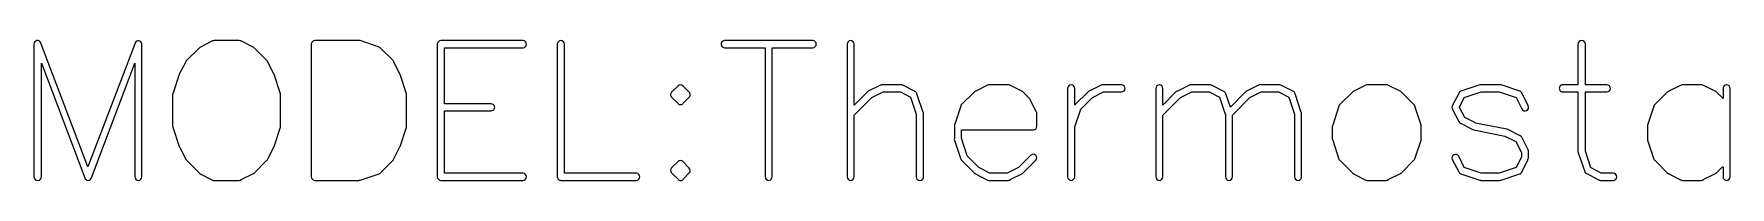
# Model space of a CAD drawing. Extents: x -190 to 190, y -140 to 140.
# Drawn here: x -89.18 to -41.12, y -101.84 to -97.88 of the extents above; entities that cross this region are included whole.
import ezdxf

# ---------------------------------------------------------------- set-up
doc = ezdxf.new("R2010")
doc.units = 0
doc.header["$MEASUREMENT"] = 0
doc.layers.get('0').update_dxf_attribs({"linetype": 'CONTINUOUS'})

msp = doc.modelspace()

# ---------------------------------------------------------------- linework, layer by layer
for points in [[(-86.12, -97.97, 0.772029), (-86.31, -97.94), (-86.31, -97.94), (-86.31, -97.95), (-86.31, -97.95), (-87.65, -101.45), (-87.65, -101.45), (-88.98, -97.95), (-88.98, -97.95), (-88.98, -97.94), (-88.98, -97.94, 0.818253), (-89.18, -97.98), (-89.18, -97.98), (-89.18, -101.73), (-89.18, -101.73, 1), (-88.97, -101.73), (-88.97, -101.73), (-88.97, -98.52), (-88.97, -98.52), (-87.74, -101.76), (-87.74, -101.76, 0.732843), (-87.55, -101.76), (-87.55, -101.76), (-86.32, -98.52), (-86.32, -98.52), (-86.32, -101.73), (-86.32, -101.73, 1), (-86.12, -101.73), (-86.12, -101.73), (-86.12, -97.98), (-86.12, -97.98, 0.025461), (-86.12, -97.97)], [(-83.32, -97.89, 0.104785), (-83.36, -97.88), (-83.36, -97.88), (-84.07, -97.88), (-84.07, -97.88, 0.129118), (-84.12, -97.89), (-84.12, -97.89), (-84.48, -98.07), (-84.48, -98.07, 0.072384), (-84.5, -98.09), (-84.5, -98.09), (-84.86, -98.44), (-84.86, -98.44, 0.112792), (-84.88, -98.48), (-84.88, -98.48), (-85.06, -98.83), (-85.06, -98.83), (-85.06, -98.84), (-85.06, -98.84), (-85.24, -99.38), (-85.24, -99.38, 0.079501), (-85.25, -99.41), (-85.25, -99.41), (-85.25, -100.3), (-85.25, -100.3, 0.079389), (-85.24, -100.33), (-85.24, -100.33), (-85.06, -100.87), (-85.06, -100.87, 0.057413), (-85.05, -100.89), (-85.05, -100.89), (-84.88, -101.24), (-84.88, -101.24, 0.071467), (-84.86, -101.26), (-84.86, -101.26), (-84.5, -101.62), (-84.5, -101.62, 0.093914), (-84.47, -101.64), (-84.47, -101.64), (-84.47, -101.65), (-84.47, -101.65), (-84.12, -101.82), (-84.12, -101.82, 0.078862), (-84.09, -101.83), (-84.09, -101.83), (-83.36, -101.83), (-83.36, -101.83, 0.127347), (-83.31, -101.82), (-83.31, -101.82), (-83.31, -101.81), (-83.31, -101.81), (-82.96, -101.64), (-82.96, -101.64, 0.090671), (-82.93, -101.62), (-82.93, -101.62), (-82.58, -101.26), (-82.58, -101.26, 0.10867), (-82.55, -101.23), (-82.55, -101.23), (-82.38, -100.88), (-82.38, -100.88), (-82.37, -100.87), (-82.37, -100.87), (-82.19, -100.33), (-82.19, -100.33, 0.074607), (-82.19, -100.3), (-82.19, -100.3), (-82.19, -99.41), (-82.19, -99.41, 0.074705), (-82.19, -99.38), (-82.19, -99.38), (-82.37, -98.84), (-82.37, -98.84, 0.054615), (-82.38, -98.82), (-82.38, -98.82), (-82.56, -98.47), (-82.56, -98.47, 0.091572), (-82.58, -98.44), (-82.58, -98.44), (-82.93, -98.09), (-82.93, -98.09, 0.124309), (-82.97, -98.06), (-82.97, -98.06), (-83.32, -97.89)], [(-79.94, -97.88), (-81.22, -97.88), (-81.22, -97.88, 0.408391), (-81.32, -97.98), (-81.32, -97.98), (-81.32, -101.73), (-81.32, -101.73, 0.408391), (-81.22, -101.83), (-81.22, -101.83), (-79.97, -101.83), (-79.97, -101.83, 0.081933), (-79.94, -101.82), (-79.94, -101.82), (-79.4, -101.65), (-79.4, -101.65, 0.124588), (-79.36, -101.62), (-79.36, -101.62), (-79, -101.26), (-79, -101.26, 0.057068), (-78.99, -101.24), (-78.99, -101.24), (-78.81, -100.88), (-78.81, -100.88), (-78.8, -100.87), (-78.8, -100.87), (-78.62, -100.33), (-78.62, -100.33, 0.075349), (-78.62, -100.3), (-78.62, -100.3), (-78.62, -99.41), (-78.62, -99.41, 0.07545), (-78.62, -99.38), (-78.62, -99.38), (-78.8, -98.84), (-78.8, -98.84), (-78.81, -98.83), (-78.81, -98.83), (-78.98, -98.48), (-78.98, -98.48, 0.109147), (-79, -98.44), (-79, -98.44), (-79.36, -98.09), (-79.36, -98.09, 0.125637), (-79.4, -98.06), (-79.4, -98.06), (-79.94, -97.88)], [(-75.32, -98.08, 0.951296), (-75.32, -97.88), (-75.32, -97.88), (-77.65, -97.88), (-77.65, -97.88, 0.405526), (-77.75, -97.98), (-77.75, -97.98), (-77.75, -101.73), (-77.75, -101.73, 0.405526), (-77.65, -101.83), (-77.65, -101.83), (-75.32, -101.83), (-75.32, -101.83, 0.951296), (-75.32, -101.63), (-75.32, -101.63), (-77.55, -101.63), (-77.55, -101.63), (-77.55, -99.86), (-77.55, -99.86), (-76.22, -99.86), (-76.22, -99.86, 1.021243), (-76.22, -99.67), (-76.22, -99.67), (-77.55, -99.67), (-77.55, -99.67), (-77.55, -98.08), (-77.55, -98.08), (-75.32, -98.08)], [(-74.15, -97.98, 1), (-74.35, -97.98), (-74.35, -97.98), (-74.35, -101.72), (-74.35, -101.72, 0.457061), (-74.25, -101.83), (-74.25, -101.83), (-72.11, -101.83), (-72.11, -101.83, 0.99004), (-72.11, -101.63), (-72.11, -101.63), (-74.15, -101.63), (-74.15, -101.63), (-74.15, -97.98)], [(-67.11, -98.08, 0.99004), (-67.11, -97.88), (-67.11, -97.88), (-69.61, -97.88), (-69.61, -97.88, 1.010011), (-69.61, -98.08), (-69.61, -98.08), (-68.46, -98.08), (-68.46, -98.08), (-68.46, -101.73), (-68.46, -101.73, 1), (-68.26, -101.73), (-68.26, -101.73), (-68.26, -98.08), (-68.26, -98.08), (-67.11, -98.08)], [(-65.94, -97.98, 1), (-66.14, -97.98), (-66.14, -97.98), (-66.14, -101.73), (-66.14, -101.73, 1), (-65.94, -101.73), (-65.94, -101.73), (-65.94, -99.99), (-65.94, -99.99), (-65.44, -99.49), (-65.44, -99.49), (-65.12, -99.33), (-65.12, -99.33), (-64.63, -99.33), (-64.63, -99.33), (-64.34, -99.48), (-64.34, -99.48), (-64.18, -99.96), (-64.18, -99.96), (-64.18, -101.73), (-64.18, -101.73, 1), (-63.97, -101.73), (-63.97, -101.73), (-63.97, -99.94), (-63.97, -99.94, 0.07722), (-63.98, -99.91), (-63.98, -99.91), (-64.16, -99.38), (-64.16, -99.38, 0.207312), (-64.21, -99.32), (-64.21, -99.32), (-64.56, -99.14), (-64.56, -99.14), (-64.57, -99.14), (-64.57, -99.14, 0.104783), (-64.61, -99.13), (-64.61, -99.13), (-65.15, -99.13), (-65.15, -99.13, 0.104308), (-65.19, -99.14), (-65.19, -99.14), (-65.54, -99.31), (-65.54, -99.31, 0.107748), (-65.57, -99.34), (-65.57, -99.34), (-65.94, -99.7), (-65.94, -99.7), (-65.94, -97.98)], [(-45.22, -97.98, 1), (-45.43, -97.98), (-45.43, -97.98), (-45.43, -99.13), (-45.43, -99.13), (-45.86, -99.13), (-45.86, -99.13, 1.010011), (-45.86, -99.33), (-45.86, -99.33), (-45.43, -99.33), (-45.43, -99.33), (-45.43, -101.02), (-45.43, -101.02, 0.077075), (-45.42, -101.05), (-45.42, -101.05), (-45.24, -101.58), (-45.24, -101.58, 0.207546), (-45.19, -101.64), (-45.19, -101.64), (-45.18, -101.64), (-45.18, -101.64), (-44.83, -101.82), (-44.83, -101.82, 0.104783), (-44.79, -101.83), (-44.79, -101.83), (-44.43, -101.83), (-44.43, -101.83, 0.980229), (-44.43, -101.63), (-44.43, -101.63), (-44.77, -101.63), (-44.77, -101.63), (-45.06, -101.48), (-45.06, -101.48), (-45.07, -101.48), (-45.07, -101.48), (-45.22, -101), (-45.22, -101), (-45.22, -99.33), (-45.22, -99.33), (-44.61, -99.33), (-44.61, -99.33, 0.99004), (-44.61, -99.13), (-44.61, -99.13), (-45.22, -99.13), (-45.22, -99.13), (-45.22, -97.98)], [(-70.79, -99.16, 0.414199), (-70.93, -99.16), (-70.93, -99.16), (-71.11, -99.34), (-71.11, -99.34, 0.410002), (-71.11, -99.48), (-71.11, -99.48), (-70.93, -99.66), (-70.93, -99.66, 0.442718), (-70.78, -99.65), (-70.78, -99.65), (-70.61, -99.48), (-70.61, -99.48, 0.447994), (-70.62, -99.33), (-70.62, -99.33), (-70.79, -99.16)], [(-61.53, -99.14, 0.1038), (-61.57, -99.13), (-61.57, -99.13), (-62.11, -99.13), (-62.11, -99.13, 0.127977), (-62.16, -99.14), (-62.16, -99.14), (-62.51, -99.32), (-62.51, -99.32, 0.092509), (-62.54, -99.34), (-62.54, -99.34), (-62.9, -99.69), (-62.9, -99.69, 0.109147), (-62.92, -99.73), (-62.92, -99.73), (-63.1, -100.27), (-63.1, -100.27, 0.076637), (-63.1, -100.3), (-63.1, -100.3), (-63.1, -100.66), (-63.1, -100.66, 0.076508), (-63.1, -100.69), (-63.1, -100.69), (-62.92, -101.23), (-62.92, -101.23, 0.090199), (-62.9, -101.26), (-62.9, -101.26), (-62.54, -101.62), (-62.54, -101.62, 0.091748), (-62.51, -101.64), (-62.51, -101.64), (-62.5, -101.65), (-62.5, -101.65), (-62.16, -101.82), (-62.16, -101.82, 0.102687), (-62.12, -101.83), (-62.12, -101.83), (-61.57, -101.83), (-61.57, -101.83, 0.125971), (-61.52, -101.82), (-61.52, -101.82), (-61.52, -101.81), (-61.52, -101.81), (-61.17, -101.64), (-61.17, -101.64, 0.071791), (-61.15, -101.62), (-61.15, -101.62), (-60.79, -101.26), (-60.79, -101.26, 0.964882), (-60.93, -101.12), (-60.93, -101.12), (-61.28, -101.47), (-61.28, -101.47), (-61.6, -101.63), (-61.6, -101.63), (-62.09, -101.63), (-62.09, -101.63), (-62.41, -101.47), (-62.41, -101.47), (-62.74, -101.14), (-62.74, -101.14), (-62.9, -100.64), (-62.9, -100.64), (-62.9, -100.4), (-62.9, -100.4), (-60.86, -100.4), (-60.86, -100.4, 0.41417), (-60.76, -100.3), (-60.76, -100.3), (-60.76, -99.94), (-60.76, -99.94, 0.138287), (-60.78, -99.89), (-60.78, -99.89), (-60.95, -99.54), (-60.95, -99.54, 0.072226), (-60.97, -99.52), (-60.97, -99.52), (-61.15, -99.34), (-61.15, -99.34, 0.106591), (-61.18, -99.31), (-61.18, -99.31), (-61.19, -99.31), (-61.19, -99.31), (-61.53, -99.14)], [(-58.36, -99.33, 0.99004), (-58.36, -99.13), (-58.36, -99.13), (-58.9, -99.13), (-58.9, -99.13, 0.104309), (-58.94, -99.14), (-58.94, -99.14), (-59.28, -99.31), (-59.28, -99.31), (-59.29, -99.31), (-59.29, -99.31, 0.107748), (-59.32, -99.34), (-59.32, -99.34), (-59.68, -99.69), (-59.68, -99.69, 0.034667), (-59.69, -99.7), (-59.69, -99.7), (-59.69, -99.23), (-59.69, -99.23, 1), (-59.89, -99.23), (-59.89, -99.23), (-59.89, -101.73), (-59.89, -101.73, 1), (-59.69, -101.73), (-59.69, -101.73), (-59.69, -100.32), (-59.69, -100.32), (-59.52, -99.82), (-59.52, -99.82), (-59.19, -99.49), (-59.19, -99.49), (-58.87, -99.33), (-58.87, -99.33), (-58.36, -99.33)], [(-53.85, -99.14, 0.128568), (-53.9, -99.13), (-53.9, -99.13), (-54.43, -99.13), (-54.43, -99.13, 0.128278), (-54.48, -99.14), (-54.48, -99.14), (-54.82, -99.31), (-54.82, -99.31, 0.126303), (-54.86, -99.34), (-54.86, -99.34), (-55.28, -99.76), (-55.28, -99.76), (-55.41, -99.38), (-55.41, -99.38, 0.207304), (-55.46, -99.32), (-55.46, -99.32), (-55.81, -99.14), (-55.81, -99.14), (-55.82, -99.14), (-55.82, -99.14, 0.104783), (-55.86, -99.13), (-55.86, -99.13), (-56.4, -99.13), (-56.4, -99.13, 0.104308), (-56.44, -99.14), (-56.44, -99.14), (-56.78, -99.31), (-56.78, -99.31), (-56.79, -99.31), (-56.79, -99.31, 0.122967), (-56.83, -99.34), (-56.83, -99.34), (-57.19, -99.7), (-57.19, -99.7), (-57.19, -99.23), (-57.19, -99.23, 1), (-57.39, -99.23), (-57.39, -99.23), (-57.39, -101.73), (-57.39, -101.73, 1), (-57.19, -101.73), (-57.19, -101.73), (-57.19, -99.99), (-57.19, -99.99), (-56.69, -99.49), (-56.69, -99.49), (-56.37, -99.33), (-56.37, -99.33), (-55.88, -99.33), (-55.88, -99.33), (-55.59, -99.48), (-55.59, -99.48), (-55.43, -99.96), (-55.43, -99.96), (-55.42, -99.96), (-55.42, -99.96), (-55.42, -101.73), (-55.42, -101.73, 1), (-55.22, -101.73), (-55.22, -101.73), (-55.22, -99.99), (-55.22, -99.99), (-54.73, -99.49), (-54.73, -99.49), (-54.41, -99.33), (-54.41, -99.33), (-53.92, -99.33), (-53.92, -99.33), (-53.62, -99.48), (-53.62, -99.48), (-53.46, -99.96), (-53.46, -99.96), (-53.46, -101.73), (-53.46, -101.73, 1), (-53.26, -101.73), (-53.26, -101.73), (-53.26, -99.94), (-53.26, -99.94, 0.080278), (-53.27, -99.91), (-53.27, -99.91), (-53.44, -99.38), (-53.44, -99.38, 0.19943), (-53.49, -99.32), (-53.49, -99.32), (-53.85, -99.14)], [(-50.82, -99.14, 0.104783), (-50.86, -99.13), (-50.86, -99.13), (-51.4, -99.13), (-51.4, -99.13, 0.104308), (-51.44, -99.14), (-51.44, -99.14), (-51.8, -99.32), (-51.8, -99.32, 0.073269), (-51.82, -99.34), (-51.82, -99.34), (-52.18, -99.69), (-52.18, -99.69, 0.12264), (-52.21, -99.73), (-52.21, -99.73), (-52.38, -100.27), (-52.38, -100.27, 0.08073), (-52.39, -100.3), (-52.39, -100.3), (-52.39, -100.66), (-52.39, -100.66, 0.080588), (-52.38, -100.69), (-52.38, -100.69), (-52.21, -101.23), (-52.21, -101.23, 0.106839), (-52.18, -101.26), (-52.18, -101.26), (-51.82, -101.62), (-51.82, -101.62, 0.094994), (-51.79, -101.64), (-51.79, -101.64), (-51.79, -101.65), (-51.79, -101.65), (-51.44, -101.82), (-51.44, -101.82, 0.104308), (-51.4, -101.83), (-51.4, -101.83), (-50.86, -101.83), (-50.86, -101.83, 0.127345), (-50.81, -101.82), (-50.81, -101.82), (-50.81, -101.81), (-50.81, -101.81), (-50.46, -101.64), (-50.46, -101.64, 0.090669), (-50.43, -101.62), (-50.43, -101.62), (-50.08, -101.26), (-50.08, -101.26, 0.130751), (-50.05, -101.22), (-50.05, -101.22), (-49.87, -100.69), (-49.87, -100.69, 0.075002), (-49.87, -100.66), (-49.87, -100.66), (-49.87, -100.3), (-49.87, -100.3, 0.075124), (-49.87, -100.27), (-49.87, -100.27), (-50.05, -99.73), (-50.05, -99.73, 0.124641), (-50.08, -99.69), (-50.08, -99.69), (-50.43, -99.34), (-50.43, -99.34, 0.124306), (-50.47, -99.31), (-50.47, -99.31), (-50.82, -99.14)], [(-47.61, -99.13, 0.097696), (-47.65, -99.13), (-47.65, -99.13), (-48.18, -99.13), (-48.18, -99.13, 0.07398), (-48.21, -99.13), (-48.21, -99.13), (-48.75, -99.31), (-48.75, -99.31, 0.219469), (-48.81, -99.37), (-48.81, -99.37), (-48.99, -99.72), (-48.99, -99.72, 0.229217), (-48.99, -99.81), (-48.99, -99.81), (-48.81, -100.17), (-48.81, -100.17, 0.163309), (-48.76, -100.21), (-48.76, -100.21), (-48.41, -100.39), (-48.41, -100.39, 0.078598), (-48.38, -100.4), (-48.38, -100.4), (-47.5, -100.58), (-47.5, -100.58), (-47.19, -100.73), (-47.19, -100.73), (-47.03, -101.04), (-47.03, -101.04), (-47.03, -101.17), (-47.03, -101.17), (-47.18, -101.47), (-47.18, -101.47), (-47.66, -101.63), (-47.66, -101.63), (-48.17, -101.63), (-48.17, -101.63), (-48.65, -101.47), (-48.65, -101.47), (-48.81, -101.15), (-48.81, -101.15, 0.995516), (-48.99, -101.24), (-48.99, -101.24), (-48.81, -101.59), (-48.81, -101.59, 0.217877), (-48.75, -101.65), (-48.75, -101.65), (-48.21, -101.82), (-48.21, -101.82, 0.081933), (-48.18, -101.83), (-48.18, -101.83), (-47.65, -101.83), (-47.65, -101.83, 0.105626), (-47.61, -101.82), (-47.61, -101.82), (-47.08, -101.65), (-47.08, -101.65, 0.19579), (-47.02, -101.6), (-47.02, -101.6), (-46.85, -101.25), (-46.85, -101.25), (-46.85, -101.24), (-46.85, -101.24, 0.139997), (-46.83, -101.19), (-46.83, -101.19), (-46.83, -101.02), (-46.83, -101.02, 0.126644), (-46.84, -100.97), (-46.84, -100.97), (-47.02, -100.61), (-47.02, -100.61, 0.164436), (-47.07, -100.57), (-47.07, -100.57), (-47.42, -100.39), (-47.42, -100.39, 0.078131), (-47.45, -100.38), (-47.45, -100.38), (-48.33, -100.21), (-48.33, -100.21), (-48.33, -100.2), (-48.33, -100.2), (-48.64, -100.05), (-48.64, -100.05), (-48.79, -99.77), (-48.79, -99.77), (-48.79, -99.76), (-48.79, -99.76), (-48.65, -99.49), (-48.65, -99.49), (-48.17, -99.33), (-48.17, -99.33), (-47.66, -99.33), (-47.66, -99.33), (-47.18, -99.49), (-47.18, -99.49), (-47.02, -99.81), (-47.02, -99.81, 0.991141), (-46.84, -99.72), (-46.84, -99.72), (-47.02, -99.36), (-47.02, -99.36, 0.197264), (-47.08, -99.31), (-47.08, -99.31), (-47.61, -99.13)], [(-41.12, -99.23, 1), (-41.32, -99.23), (-41.32, -99.23), (-41.32, -99.52), (-41.32, -99.52), (-41.5, -99.34), (-41.5, -99.34, 0.123636), (-41.54, -99.31), (-41.54, -99.31), (-41.89, -99.14), (-41.89, -99.14, 0.10455), (-41.93, -99.13), (-41.93, -99.13), (-42.47, -99.13), (-42.47, -99.13, 0.10455), (-42.51, -99.14), (-42.51, -99.14), (-42.87, -99.32), (-42.87, -99.32, 0.09085), (-42.9, -99.34), (-42.9, -99.34), (-43.25, -99.69), (-43.25, -99.69, 0.123636), (-43.28, -99.73), (-43.28, -99.73), (-43.46, -100.27), (-43.46, -100.27, 0.074395), (-43.46, -100.3), (-43.46, -100.3), (-43.46, -100.66), (-43.46, -100.66, 0.074277), (-43.46, -100.69), (-43.46, -100.69), (-43.28, -101.23), (-43.28, -101.23, 0.107751), (-43.25, -101.26), (-43.25, -101.26), (-42.9, -101.62), (-42.9, -101.62, 0.114677), (-42.86, -101.64), (-42.86, -101.64), (-42.86, -101.65), (-42.86, -101.65), (-42.51, -101.82), (-42.51, -101.82, 0.10455), (-42.47, -101.83), (-42.47, -101.83), (-41.93, -101.83), (-41.93, -101.83, 0.127015), (-41.88, -101.82), (-41.88, -101.82), (-41.88, -101.81), (-41.88, -101.81), (-41.53, -101.64), (-41.53, -101.64, 0.073087), (-41.51, -101.62), (-41.51, -101.62), (-41.5, -101.62), (-41.5, -101.62), (-41.33, -101.45), (-41.33, -101.45), (-41.32, -101.45), (-41.32, -101.45), (-41.32, -101.73), (-41.32, -101.73, 1), (-41.12, -101.73), (-41.12, -101.73), (-41.12, -99.23)], [(-70.79, -101.3, 0.406005), (-70.93, -101.3), (-70.93, -101.3), (-71.11, -101.48), (-71.11, -101.48, 0.410047), (-71.11, -101.62), (-71.11, -101.62), (-70.93, -101.8), (-70.93, -101.8, 0.434046), (-70.78, -101.8), (-70.78, -101.8), (-70.61, -101.62), (-70.61, -101.62, 0.428076), (-70.62, -101.48), (-70.62, -101.48), (-70.79, -101.3)]]:
    msp.add_lwpolyline(points, format="xyb")

doc.saveas('drawing.dxf')
